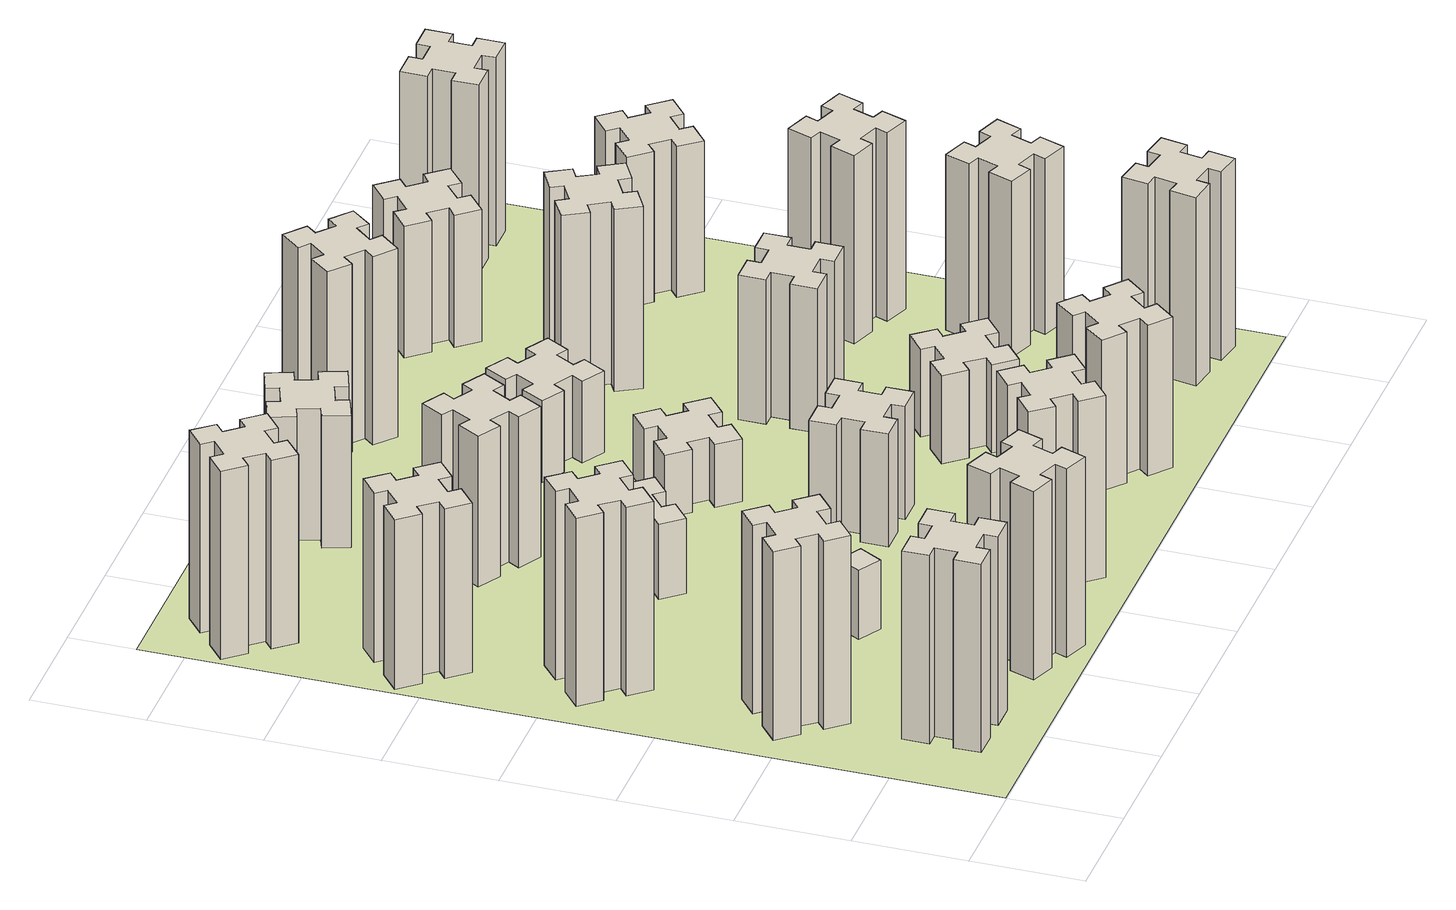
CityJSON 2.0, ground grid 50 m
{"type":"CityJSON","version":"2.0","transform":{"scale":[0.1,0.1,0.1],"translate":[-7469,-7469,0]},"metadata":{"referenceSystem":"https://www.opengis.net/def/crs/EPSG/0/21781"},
"CityObjects":{
"building1":{"type":"Building","attributes":{"class":"1000","function":"1000","usage":"1000","yearOfConstruction":2016,"roofType":"1000","measuredHeight":90,"storeysAboveGround":30,"storeysBelowGround":0},"geometry":[{"type":"Solid","lod":"1","boundaries":[[[[0,1,2,3,4,5,6,7,8,9,10,11,12,13,14,15,16,17,18,19]],[[17,16,20,21]],[[16,15,22,20]],[[15,14,23,22]],[[14,13,24,23]],[[13,12,25,24]],[[12,11,26,25]],[[11,10,27,26]],[[10,9,28,27]],[[9,8,29,28]],[[8,7,30,29]],[[7,6,31,30]],[[6,5,32,31]],[[5,4,33,32]],[[4,3,34,33]],[[3,2,35,34]],[[2,1,36,35]],[[1,0,37,36]],[[0,19,38,37]],[[19,18,39,38]],[[18,17,21,39]],[[24,25,26,27,28,29,30,31,32,33,34,35,36,37,38,39,21,20,22,23]]]]}]},
"building2":{"type":"Building","attributes":{"class":"1000","function":"1000","usage":"1000","yearOfConstruction":2016,"roofType":"1000","measuredHeight":90,"storeysAboveGround":30,"storeysBelowGround":0},"geometry":[{"type":"Solid","lod":"1","boundaries":[[[[40,41,42,43,44,45,46,47,48,49,50,51,52,53,54,55,56,57,58,59]],[[57,56,60,61]],[[56,55,62,60]],[[55,54,63,62]],[[54,53,64,63]],[[53,52,65,64]],[[52,51,66,65]],[[51,50,67,66]],[[50,49,68,67]],[[49,48,69,68]],[[48,47,70,69]],[[47,46,71,70]],[[46,45,72,71]],[[45,44,73,72]],[[44,43,74,73]],[[43,42,75,74]],[[42,41,76,75]],[[41,40,77,76]],[[40,59,78,77]],[[59,58,79,78]],[[58,57,61,79]],[[64,65,66,67,68,69,70,71,72,73,74,75,76,77,78,79,61,60,62,63]]]]}]},
"building3":{"type":"Building","attributes":{"class":"1000","function":"1000","usage":"1000","yearOfConstruction":2016,"roofType":"1000","measuredHeight":90,"storeysAboveGround":30,"storeysBelowGround":0},"geometry":[{"type":"Solid","lod":"1","boundaries":[[[[80,81,82,83,84,85,86,87,88,89,90,91,92,93,94,95,96,97,98,99]],[[97,96,100,101]],[[96,95,102,100]],[[95,94,103,102]],[[94,93,104,103]],[[93,92,105,104]],[[92,91,106,105]],[[91,90,107,106]],[[90,89,108,107]],[[89,88,109,108]],[[88,87,110,109]],[[87,86,111,110]],[[86,85,112,111]],[[85,84,113,112]],[[84,83,114,113]],[[83,82,115,114]],[[82,81,116,115]],[[81,80,117,116]],[[80,99,118,117]],[[99,98,119,118]],[[98,97,101,119]],[[104,105,106,107,108,109,110,111,112,113,114,115,116,117,118,119,101,100,102,103]]]]}]},
"building4":{"type":"Building","attributes":{"class":"1000","function":"1000","usage":"1000","yearOfConstruction":2016,"roofType":"1000","measuredHeight":81,"storeysAboveGround":30,"storeysBelowGround":0},"geometry":[{"type":"Solid","lod":"1","boundaries":[[[[120,121,122,123,124,125,126,127,128,129,130,131,132,133,134,135,136,137,138,139]],[[137,136,140,141]],[[136,135,142,140]],[[135,134,143,142]],[[134,133,144,143]],[[133,132,145,144]],[[132,131,146,145]],[[131,130,147,146]],[[130,129,148,147]],[[129,128,149,148]],[[128,127,150,149]],[[127,126,151,150]],[[126,125,152,151]],[[125,124,153,152]],[[124,123,154,153]],[[123,122,155,154]],[[122,121,156,155]],[[121,120,157,156]],[[120,139,158,157]],[[139,138,159,158]],[[138,137,141,159]],[[144,145,146,147,148,149,150,151,152,153,154,155,156,157,158,159,141,140,142,143]]]]}]},
"building5":{"type":"Building","attributes":{"class":"1000","function":"1000","usage":"1000","yearOfConstruction":2016,"roofType":"1000","measuredHeight":90,"storeysAboveGround":30,"storeysBelowGround":0},"geometry":[{"type":"Solid","lod":"1","boundaries":[[[[160,161,162,163,164,165,166,167,168,169,170,171,172,173,174,175,176,177,178,179]],[[177,176,180,181]],[[176,175,182,180]],[[175,174,183,182]],[[174,173,184,183]],[[173,172,185,184]],[[172,171,186,185]],[[171,170,187,186]],[[170,169,188,187]],[[169,168,189,188]],[[168,167,190,189]],[[167,166,191,190]],[[166,165,192,191]],[[165,164,193,192]],[[164,163,194,193]],[[163,162,195,194]],[[162,161,196,195]],[[161,160,197,196]],[[160,179,198,197]],[[179,178,199,198]],[[178,177,181,199]],[[184,185,186,187,188,189,190,191,192,193,194,195,196,197,198,199,181,180,182,183]]]]}]},
"building6":{"type":"Building","attributes":{"class":"1000","function":"1000","usage":"1000","yearOfConstruction":2016,"roofType":"1000","measuredHeight":90,"storeysAboveGround":30,"storeysBelowGround":0},"geometry":[{"type":"Solid","lod":"1","boundaries":[[[[200,201,202,203,204,205,206,207,208,209,210,211,212,213,214,215,216,217,218,219]],[[217,216,220,221]],[[216,215,222,220]],[[215,214,223,222]],[[214,213,224,223]],[[213,212,225,224]],[[212,211,226,225]],[[211,210,227,226]],[[210,209,228,227]],[[209,208,229,228]],[[208,207,230,229]],[[207,206,231,230]],[[206,205,232,231]],[[205,204,233,232]],[[204,203,234,233]],[[203,202,235,234]],[[202,201,236,235]],[[201,200,237,236]],[[200,219,238,237]],[[219,218,239,238]],[[218,217,221,239]],[[224,225,226,227,228,229,230,231,232,233,234,235,236,237,238,239,221,220,222,223]]]]}]},
"building7":{"type":"Building","attributes":{"class":"1000","function":"1000","usage":"1000","yearOfConstruction":2016,"roofType":"1000","measuredHeight":33,"storeysAboveGround":30,"storeysBelowGround":0},"geometry":[{"type":"Solid","lod":"1","boundaries":[[[[240,241,242,243,244,245,246,247,248,249,250,251,252,253,254,255,256,257,258,259]],[[257,256,260,261]],[[256,255,262,260]],[[255,254,263,262]],[[254,253,264,263]],[[253,252,265,264]],[[252,251,266,265]],[[251,250,267,266]],[[250,249,268,267]],[[249,248,269,268]],[[248,247,270,269]],[[247,246,271,270]],[[246,245,272,271]],[[245,244,273,272]],[[244,243,274,273]],[[243,242,275,274]],[[242,241,276,275]],[[241,240,277,276]],[[240,259,278,277]],[[259,258,279,278]],[[258,257,261,279]],[[264,265,266,267,268,269,270,271,272,273,274,275,276,277,278,279,261,260,262,263]]]]}]},
"building8":{"type":"Building","attributes":{"class":"1000","function":"1000","usage":"1000","yearOfConstruction":2016,"roofType":"1000","measuredHeight":36,"storeysAboveGround":30,"storeysBelowGround":0},"geometry":[{"type":"Solid","lod":"1","boundaries":[[[[280,281,282,283,284,285,286,287,288,289,290,291,292,293,294,295,296,297,298,299]],[[297,296,300,301]],[[296,295,302,300]],[[295,294,303,302]],[[294,293,304,303]],[[293,292,305,304]],[[292,291,306,305]],[[291,290,307,306]],[[290,289,308,307]],[[289,288,309,308]],[[288,287,310,309]],[[287,286,311,310]],[[286,285,312,311]],[[285,284,313,312]],[[284,283,314,313]],[[283,282,315,314]],[[282,281,316,315]],[[281,280,317,316]],[[280,299,318,317]],[[299,298,319,318]],[[298,297,301,319]],[[304,305,306,307,308,309,310,311,312,313,314,315,316,317,318,319,301,300,302,303]]]]}]},
"building9":{"type":"Building","attributes":{"class":"1000","function":"1000","usage":"1000","yearOfConstruction":2016,"roofType":"1000","measuredHeight":87,"storeysAboveGround":30,"storeysBelowGround":0},"geometry":[{"type":"Solid","lod":"1","boundaries":[[[[320,321,322,323,324,325,326,327,328,329,330,331,332,333,334,335,336,337,338,339]],[[337,336,340,341]],[[336,335,342,340]],[[335,334,343,342]],[[334,333,344,343]],[[333,332,345,344]],[[332,331,346,345]],[[331,330,347,346]],[[330,329,348,347]],[[329,328,349,348]],[[328,327,350,349]],[[327,326,351,350]],[[326,325,352,351]],[[325,324,353,352]],[[324,323,354,353]],[[323,322,355,354]],[[322,321,356,355]],[[321,320,357,356]],[[320,339,358,357]],[[339,338,359,358]],[[338,337,341,359]],[[344,345,346,347,348,349,350,351,352,353,354,355,356,357,358,359,341,340,342,343]]]]}]},
"building10":{"type":"Building","attributes":{"class":"1000","function":"1000","usage":"1000","yearOfConstruction":2016,"roofType":"1000","measuredHeight":72,"storeysAboveGround":30,"storeysBelowGround":0},"geometry":[{"type":"Solid","lod":"1","boundaries":[[[[360,361,362,363,364,365,366,367,368,369,370,371,372,373,374,375,376,377,378,379]],[[377,376,380,381]],[[376,375,382,380]],[[375,374,383,382]],[[374,373,384,383]],[[373,372,385,384]],[[372,371,386,385]],[[371,370,387,386]],[[370,369,388,387]],[[369,368,389,388]],[[368,367,390,389]],[[367,366,391,390]],[[366,365,392,391]],[[365,364,393,392]],[[364,363,394,393]],[[363,362,395,394]],[[362,361,396,395]],[[361,360,397,396]],[[360,379,398,397]],[[379,378,399,398]],[[378,377,381,399]],[[384,385,386,387,388,389,390,391,392,393,394,395,396,397,398,399,381,380,382,383]]]]}]},
"building11":{"type":"Building","attributes":{"class":"1000","function":"1000","usage":"1000","yearOfConstruction":2016,"roofType":"1000","measuredHeight":63,"storeysAboveGround":30,"storeysBelowGround":0},"geometry":[{"type":"Solid","lod":"1","boundaries":[[[[400,401,402,403,404,405,406,407,408,409,410,411,412,413,414,415,416,417,418,419]],[[417,416,420,421]],[[416,415,422,420]],[[415,414,423,422]],[[414,413,424,423]],[[413,412,425,424]],[[412,411,426,425]],[[411,410,427,426]],[[410,409,428,427]],[[409,408,429,428]],[[408,407,430,429]],[[407,406,431,430]],[[406,405,432,431]],[[405,404,433,432]],[[404,403,434,433]],[[403,402,435,434]],[[402,401,436,435]],[[401,400,437,436]],[[400,419,438,437]],[[419,418,439,438]],[[418,417,421,439]],[[424,425,426,427,428,429,430,431,432,433,434,435,436,437,438,439,421,420,422,423]]]]}]},
"building12":{"type":"Building","attributes":{"class":"1000","function":"1000","usage":"1000","yearOfConstruction":2016,"roofType":"1000","measuredHeight":54,"storeysAboveGround":30,"storeysBelowGround":0},"geometry":[{"type":"Solid","lod":"1","boundaries":[[[[440,441,442,443,444,445,446,447,448,449,450,451,452,453,454,455,456,457,458,459]],[[457,456,460,461]],[[456,455,462,460]],[[455,454,463,462]],[[454,453,464,463]],[[453,452,465,464]],[[452,451,466,465]],[[451,450,467,466]],[[450,449,468,467]],[[449,448,469,468]],[[448,447,470,469]],[[447,446,471,470]],[[446,445,472,471]],[[445,444,473,472]],[[444,443,474,473]],[[443,442,475,474]],[[442,441,476,475]],[[441,440,477,476]],[[440,459,478,477]],[[459,458,479,478]],[[458,457,461,479]],[[464,465,466,467,468,469,470,471,472,473,474,475,476,477,478,479,461,460,462,463]]]]}]},
"building13":{"type":"Building","attributes":{"class":"1000","function":"1000","usage":"1000","yearOfConstruction":2016,"roofType":"1000","measuredHeight":30,"storeysAboveGround":30,"storeysBelowGround":0},"geometry":[{"type":"Solid","lod":"1","boundaries":[[[[480,481,482,483,484,485,486,487,488,489,490,491,492,493,494,495,496,497,498,499]],[[497,496,500,501]],[[496,495,502,500]],[[495,494,503,502]],[[494,493,504,503]],[[493,492,505,504]],[[492,491,506,505]],[[491,490,507,506]],[[490,489,508,507]],[[489,488,509,508]],[[488,487,510,509]],[[487,486,511,510]],[[486,485,512,511]],[[485,484,513,512]],[[484,483,514,513]],[[483,482,515,514]],[[482,481,516,515]],[[481,480,517,516]],[[480,499,518,517]],[[499,498,519,518]],[[498,497,501,519]],[[504,505,506,507,508,509,510,511,512,513,514,515,516,517,518,519,501,500,502,503]]]]}]},
"building14":{"type":"Building","attributes":{"class":"1000","function":"1000","usage":"1000","yearOfConstruction":2016,"roofType":"1000","measuredHeight":72,"storeysAboveGround":30,"storeysBelowGround":0},"geometry":[{"type":"Solid","lod":"1","boundaries":[[[[520,521,522,523,524,525,526,527,528,529,530,531,532,533,534,535,536,537,538,539]],[[537,536,540,541]],[[536,535,542,540]],[[535,534,543,542]],[[534,533,544,543]],[[533,532,545,544]],[[532,531,546,545]],[[531,530,547,546]],[[530,529,548,547]],[[529,528,549,548]],[[528,527,550,549]],[[527,526,551,550]],[[526,525,552,551]],[[525,524,553,552]],[[524,523,554,553]],[[523,522,555,554]],[[522,521,556,555]],[[521,520,557,556]],[[520,539,558,557]],[[539,538,559,558]],[[538,537,541,559]],[[544,545,546,547,548,549,550,551,552,553,554,555,556,557,558,559,541,540,542,543]]]]}]},
"building15":{"type":"Building","attributes":{"class":"1000","function":"1000","usage":"1000","yearOfConstruction":2016,"roofType":"1000","measuredHeight":39,"storeysAboveGround":30,"storeysBelowGround":0},"geometry":[{"type":"Solid","lod":"1","boundaries":[[[[560,561,562,563,564,565,566,567,568,569,570,571,572,573,574,575,576,577,578,579]],[[577,576,580,581]],[[576,575,582,580]],[[575,574,583,582]],[[574,573,584,583]],[[573,572,585,584]],[[572,571,586,585]],[[571,570,587,586]],[[570,569,588,587]],[[569,568,589,588]],[[568,567,590,589]],[[567,566,591,590]],[[566,565,592,591]],[[565,564,593,592]],[[564,563,594,593]],[[563,562,595,594]],[[562,561,596,595]],[[561,560,597,596]],[[560,579,598,597]],[[579,578,599,598]],[[578,577,581,599]],[[584,585,586,587,588,589,590,591,592,593,594,595,596,597,598,599,581,580,582,583]]]]}]},
"building16":{"type":"Building","attributes":{"class":"1000","function":"1000","usage":"1000","yearOfConstruction":2016,"roofType":"1000","measuredHeight":90,"storeysAboveGround":30,"storeysBelowGround":0},"geometry":[{"type":"Solid","lod":"1","boundaries":[[[[600,601,602,603,604,605,606,607,608,609,610,611,612,613,614,615,616,617,618,619]],[[617,616,620,621]],[[616,615,622,620]],[[615,614,623,622]],[[614,613,624,623]],[[613,612,625,624]],[[612,611,626,625]],[[611,610,627,626]],[[610,609,628,627]],[[609,608,629,628]],[[608,607,630,629]],[[607,606,631,630]],[[606,605,632,631]],[[605,604,633,632]],[[604,603,634,633]],[[603,602,635,634]],[[602,601,636,635]],[[601,600,637,636]],[[600,619,638,637]],[[619,618,639,638]],[[618,617,621,639]],[[624,625,626,627,628,629,630,631,632,633,634,635,636,637,638,639,621,620,622,623]]]]}]},
"building17":{"type":"Building","attributes":{"class":"1000","function":"1000","usage":"1000","yearOfConstruction":2016,"roofType":"1000","measuredHeight":42,"storeysAboveGround":30,"storeysBelowGround":0},"geometry":[{"type":"Solid","lod":"1","boundaries":[[[[640,641,642,643,644,645,646,647,648,649,650,651,652,653,654,655,656,657,658,659]],[[657,656,660,661]],[[656,655,662,660]],[[655,654,663,662]],[[654,653,664,663]],[[653,652,665,664]],[[652,651,666,665]],[[651,650,667,666]],[[650,649,668,667]],[[649,648,669,668]],[[648,647,670,669]],[[647,646,671,670]],[[646,645,672,671]],[[645,644,673,672]],[[644,643,674,673]],[[643,642,675,674]],[[642,641,676,675]],[[641,640,677,676]],[[640,659,678,677]],[[659,658,679,678]],[[658,657,661,679]],[[664,665,666,667,668,669,670,671,672,673,674,675,676,677,678,679,661,660,662,663]]]]}]},
"building18":{"type":"Building","attributes":{"class":"1000","function":"1000","usage":"1000","yearOfConstruction":2016,"roofType":"1000","measuredHeight":69,"storeysAboveGround":30,"storeysBelowGround":0},"geometry":[{"type":"Solid","lod":"1","boundaries":[[[[680,681,682,683,684,685,686,687,688,689,690,691,692,693,694,695,696,697,698,699]],[[697,696,700,701]],[[696,695,702,700]],[[695,694,703,702]],[[694,693,704,703]],[[693,692,705,704]],[[692,691,706,705]],[[691,690,707,706]],[[690,689,708,707]],[[689,688,709,708]],[[688,687,710,709]],[[687,686,711,710]],[[686,685,712,711]],[[685,684,713,712]],[[684,683,714,713]],[[683,682,715,714]],[[682,681,716,715]],[[681,680,717,716]],[[680,699,718,717]],[[699,698,719,718]],[[698,697,701,719]],[[704,705,706,707,708,709,710,711,712,713,714,715,716,717,718,719,701,700,702,703]]]]}]},
"building19":{"type":"Building","attributes":{"class":"1000","function":"1000","usage":"1000","yearOfConstruction":2016,"roofType":"1000","measuredHeight":87,"storeysAboveGround":30,"storeysBelowGround":0},"geometry":[{"type":"Solid","lod":"1","boundaries":[[[[720,721,722,723,724,725,726,727,728,729,730,731,732,733,734,735,736,737,738,739]],[[737,736,740,741]],[[736,735,742,740]],[[735,734,743,742]],[[734,733,744,743]],[[733,732,745,744]],[[732,731,746,745]],[[731,730,747,746]],[[730,729,748,747]],[[729,728,749,748]],[[728,727,750,749]],[[727,726,751,750]],[[726,725,752,751]],[[725,724,753,752]],[[724,723,754,753]],[[723,722,755,754]],[[722,721,756,755]],[[721,720,757,756]],[[720,739,758,757]],[[739,738,759,758]],[[738,737,741,759]],[[744,745,746,747,748,749,750,751,752,753,754,755,756,757,758,759,741,740,742,743]]]]}]},
"building20":{"type":"Building","attributes":{"class":"1000","function":"1000","usage":"1000","yearOfConstruction":2016,"roofType":"1000","measuredHeight":90,"storeysAboveGround":30,"storeysBelowGround":0},"geometry":[{"type":"Solid","lod":"1","boundaries":[[[[760,761,762,763,764,765,766,767,768,769,770,771,772,773,774,775,776,777,778,779]],[[777,776,780,781]],[[776,775,782,780]],[[775,774,783,782]],[[774,773,784,783]],[[773,772,785,784]],[[772,771,786,785]],[[771,770,787,786]],[[770,769,788,787]],[[769,768,789,788]],[[768,767,790,789]],[[767,766,791,790]],[[766,765,792,791]],[[765,764,793,792]],[[764,763,794,793]],[[763,762,795,794]],[[762,761,796,795]],[[761,760,797,796]],[[760,779,798,797]],[[779,778,799,798]],[[778,777,781,799]],[[784,785,786,787,788,789,790,791,792,793,794,795,796,797,798,799,781,780,782,783]]]]}]},
"building21":{"type":"Building","attributes":{"class":"1000","function":"1000","usage":"1000","yearOfConstruction":2016,"roofType":"1000","measuredHeight":63,"storeysAboveGround":30,"storeysBelowGround":0},"geometry":[{"type":"Solid","lod":"1","boundaries":[[[[800,801,802,803,804,805,806,807,808,809,810,811,812,813,814,815,816,817,818,819]],[[817,816,820,821]],[[816,815,822,820]],[[815,814,823,822]],[[814,813,824,823]],[[813,812,825,824]],[[812,811,826,825]],[[811,810,827,826]],[[810,809,828,827]],[[809,808,829,828]],[[808,807,830,829]],[[807,806,831,830]],[[806,805,832,831]],[[805,804,833,832]],[[804,803,834,833]],[[803,802,835,834]],[[802,801,836,835]],[[801,800,837,836]],[[800,819,838,837]],[[819,818,839,838]],[[818,817,821,839]],[[824,825,826,827,828,829,830,831,832,833,834,835,836,837,838,839,821,820,822,823]]]]}]},
"building22":{"type":"Building","attributes":{"class":"1000","function":"1000","usage":"1000","yearOfConstruction":2016,"roofType":"1000","measuredHeight":84,"storeysAboveGround":30,"storeysBelowGround":0},"geometry":[{"type":"Solid","lod":"1","boundaries":[[[[840,841,842,843,844,845,846,847,848,849,850,851,852,853,854,855,856,857,858,859]],[[857,856,860,861]],[[856,855,862,860]],[[855,854,863,862]],[[854,853,864,863]],[[853,852,865,864]],[[852,851,866,865]],[[851,850,867,866]],[[850,849,868,867]],[[849,848,869,868]],[[848,847,870,869]],[[847,846,871,870]],[[846,845,872,871]],[[845,844,873,872]],[[844,843,874,873]],[[843,842,875,874]],[[842,841,876,875]],[[841,840,877,876]],[[840,859,878,877]],[[859,858,879,878]],[[858,857,861,879]],[[864,865,866,867,868,869,870,871,872,873,874,875,876,877,878,879,861,860,862,863]]]]}]},
"building23":{"type":"Building","attributes":{"class":"1000","function":"1000","usage":"1000","yearOfConstruction":2016,"roofType":"1000","measuredHeight":90,"storeysAboveGround":30,"storeysBelowGround":0},"geometry":[{"type":"Solid","lod":"1","boundaries":[[[[880,881,882,883,884,885,886,887,888,889,890,891,892,893,894,895,896,897,898,899]],[[897,896,900,901]],[[896,895,902,900]],[[895,894,903,902]],[[894,893,904,903]],[[893,892,905,904]],[[892,891,906,905]],[[891,890,907,906]],[[890,889,908,907]],[[889,888,909,908]],[[888,887,910,909]],[[887,886,911,910]],[[886,885,912,911]],[[885,884,913,912]],[[884,883,914,913]],[[883,882,915,914]],[[882,881,916,915]],[[881,880,917,916]],[[880,899,918,917]],[[899,898,919,918]],[[898,897,901,919]],[[904,905,906,907,908,909,910,911,912,913,914,915,916,917,918,919,901,900,902,903]]]]}]},
"building24":{"type":"Building","attributes":{"class":"1000","function":"1000","usage":"1000","yearOfConstruction":2016,"roofType":"1000","measuredHeight":72,"storeysAboveGround":30,"storeysBelowGround":0},"geometry":[{"type":"Solid","lod":"1","boundaries":[[[[920,921,922,923,924,925,926,927,928,929,930,931,932,933,934,935,936,937,938,939]],[[937,936,940,941]],[[936,935,942,940]],[[935,934,943,942]],[[934,933,944,943]],[[933,932,945,944]],[[932,931,946,945]],[[931,930,947,946]],[[930,929,948,947]],[[929,928,949,948]],[[928,927,950,949]],[[927,926,951,950]],[[926,925,952,951]],[[925,924,953,952]],[[924,923,954,953]],[[923,922,955,954]],[[922,921,956,955]],[[921,920,957,956]],[[920,939,958,957]],[[939,938,959,958]],[[938,937,941,959]],[[944,945,946,947,948,949,950,951,952,953,954,955,956,957,958,959,941,940,942,943]]]]}]},
"building25":{"type":"Building","attributes":{"class":"1000","function":"1000","usage":"1000","yearOfConstruction":2016,"roofType":"1000","measuredHeight":90,"storeysAboveGround":30,"storeysBelowGround":0},"geometry":[{"type":"Solid","lod":"1","boundaries":[[[[960,961,962,963,964,965,966,967,968,969,970,971,972,973,974,975,976,977,978,979]],[[977,976,980,981]],[[976,975,982,980]],[[975,974,983,982]],[[974,973,984,983]],[[973,972,985,984]],[[972,971,986,985]],[[971,970,987,986]],[[970,969,988,987]],[[969,968,989,988]],[[968,967,990,989]],[[967,966,991,990]],[[966,965,992,991]],[[965,964,993,992]],[[964,963,994,993]],[[963,962,995,994]],[[962,961,996,995]],[[961,960,997,996]],[[960,979,998,997]],[[979,978,999,998]],[[978,977,981,999]],[[984,985,986,987,988,989,990,991,992,993,994,995,996,997,998,999,981,980,982,983]]]]}]},
"landuse1":{"type":"LandUse","attributes":{"name":"plot1","function":"1010"},"geometry":[{"type":"MultiSurface","lod":"1","boundaries":[[[1000,1001,1002,1003]]]}]}
},
"vertices":[
[365,425,0],[365,325,0],[305,325,0],[305,205,0],[425,205,0],[425,265,0],[525,265,0],[525,205,0],[645,205,0],[645,325,0],[585,325,0],[585,425,0],[645,425,0],[645,545,0],[525,545,0],[525,485,0],[425,485,0],[425,545,0],[305,545,0],[305,425,0],[425,485,900],[425,545,900],[525,485,900],[525,545,900],[645,545,900],[645,425,900],[585,425,900],[585,325,900],[645,325,900],[645,205,900],[525,205,900],[525,265,900],[425,265,900],[425,205,900],[305,205,900],[305,325,900],[365,325,900],[365,425,900],[305,425,900],[305,545,900],
[492,1048,0],[427,1124,0],[473,1163,0],[396,1255,0],[304,1178,0],[343,1132,0],[266,1067,0],[228,1113,0],[136,1036,0],[213,944,0],[259,983,0],[323,906,0],[277,868,0],[354,776,0],[446,853,0],[408,899,0],[484,963,0],[523,917,0],[615,994,0],[538,1086,0],[484,963,900],[523,917,900],[408,899,900],[446,853,900],[354,776,900],[277,868,900],[323,906,900],[259,983,900],[213,944,900],[136,1036,900],[228,1113,900],[266,1067,900],[343,1132,900],[304,1178,900],[396,1255,900],[473,1163,900],[427,1124,900],[492,1048,900],[538,1086,900],[615,994,900],
[492,1888,0],[427,1964,0],[473,2003,0],[396,2095,0],[304,2018,0],[343,1972,0],[266,1907,0],[228,1953,0],[136,1876,0],[213,1784,0],[259,1823,0],[323,1746,0],[277,1708,0],[354,1616,0],[446,1693,0],[408,1739,0],[484,1803,0],[523,1757,0],[615,1834,0],[538,1926,0],[484,1803,900],[523,1757,900],[408,1739,900],[446,1693,900],[354,1616,900],[277,1708,900],[323,1746,900],[259,1823,900],[213,1784,900],[136,1876,900],[228,1953,900],[266,1907,900],[343,1972,900],[304,2018,900],[396,2095,900],[473,2003,900],[427,1964,900],[492,1888,900],[538,1926,900],[615,1834,900],
[243,2712,0],[166,2647,0],[128,2693,0],[36,2616,0],[113,2524,0],[159,2563,0],[223,2486,0],[177,2448,0],[254,2356,0],[346,2433,0],[308,2479,0],[384,2543,0],[423,2497,0],[515,2574,0],[438,2666,0],[392,2628,0],[327,2704,0],[373,2743,0],[296,2835,0],[204,2758,0],[327,2704,810],[373,2743,810],[392,2628,810],[438,2666,810],[515,2574,810],[423,2497,810],[384,2543,810],[308,2479,810],[346,2433,810],[254,2356,810],[177,2448,810],[223,2486,810],[159,2563,810],[113,2524,810],[36,2616,810],[128,2693,810],[166,2647,810],[243,2712,810],[204,2758,810],[296,2835,810],
[1029,360,0],[995,266,0],[939,287,0],[897,174,0],[1010,133,0],[1031,189,0],[1125,155,0],[1104,99,0],[1217,57,0],[1258,170,0],[1202,191,0],[1236,285,0],[1292,264,0],[1333,377,0],[1220,418,0],[1200,362,0],[1106,396,0],[1127,452,0],[1014,493,0],[973,380,0],[1106,396,900],[1127,452,900],[1200,362,900],[1220,418,900],[1333,377,900],[1292,264,900],[1236,285,900],[1202,191,900],[1258,170,900],[1217,57,900],[1104,99,900],[1125,155,900],[1031,189,900],[1010,133,900],[897,174,900],[939,287,900],[995,266,900],[1029,360,900],[973,380,900],[1014,493,900],
[243,3452,0],[166,3387,0],[128,3433,0],[36,3356,0],[113,3264,0],[159,3303,0],[223,3226,0],[177,3188,0],[254,3096,0],[346,3173,0],[308,3219,0],[384,3283,0],[423,3237,0],[515,3314,0],[438,3406,0],[392,3368,0],[327,3444,0],[373,3483,0],[296,3575,0],[204,3498,0],[327,3444,900],[373,3483,900],[392,3368,900],[438,3406,900],[515,3314,900],[423,3237,900],[384,3283,900],[308,3219,900],[346,3173,900],[254,3096,900],[177,3188,900],[223,3226,900],[159,3303,900],[113,3264,900],[36,3356,900],[128,3433,900],[166,3387,900],[243,3452,900],[204,3498,900],[296,3575,900],
[1086,1017,0],[1136,1104,0],[1188,1074,0],[1248,1178,0],[1144,1238,0],[1114,1186,0],[1027,1236,0],[1057,1288,0],[953,1348,0],[893,1244,0],[945,1214,0],[895,1127,0],[843,1157,0],[783,1053,0],[887,993,0],[917,1045,0],[1004,995,0],[974,943,0],[1078,883,0],[1138,987,0],[1004,995,330],[974,943,330],[917,1045,330],[887,993,330],[783,1053,330],[843,1157,330],[895,1127,330],[945,1214,330],[893,1244,330],[953,1348,330],[1057,1288,330],[1027,1236,330],[1114,1186,330],[1144,1238,330],[1248,1178,330],[1188,1074,330],[1136,1104,330],[1086,1017,330],[1138,987,330],[1078,883,330],
[1083,2072,0],[1006,2007,0],[968,2053,0],[876,1976,0],[953,1884,0],[999,1923,0],[1063,1846,0],[1017,1808,0],[1094,1716,0],[1186,1793,0],[1148,1839,0],[1224,1903,0],[1263,1857,0],[1355,1934,0],[1278,2026,0],[1232,1988,0],[1167,2064,0],[1213,2103,0],[1136,2195,0],[1044,2118,0],[1167,2064,360],[1213,2103,360],[1232,1988,360],[1278,2026,360],[1355,1934,360],[1263,1857,360],[1224,1903,360],[1148,1839,360],[1186,1793,360],[1094,1716,360],[1017,1808,360],[1063,1846,360],[999,1923,360],[953,1884,360],[876,1976,360],[968,2053,360],[1006,2007,360],[1083,2072,360],[1044,2118,360],[1136,2195,360],
[1639,343,0],[1703,266,0],[1657,228,0],[1734,136,0],[1826,213,0],[1788,259,0],[1864,323,0],[1903,277,0],[1995,354,0],[1918,446,0],[1872,408,0],[1807,484,0],[1853,523,0],[1776,615,0],[1684,538,0],[1723,492,0],[1646,427,0],[1608,473,0],[1516,396,0],[1593,304,0],[1646,427,870],[1608,473,870],[1723,492,870],[1684,538,870],[1776,615,870],[1853,523,870],[1807,484,870],[1872,408,870],[1918,446,870],[1995,354,870],[1903,277,870],[1864,323,870],[1788,259,870],[1826,213,870],[1734,136,870],[1657,228,870],[1703,266,870],[1639,343,870],[1593,304,870],[1516,396,870],
[1214,2666,0],[1127,2716,0],[1157,2768,0],[1053,2828,0],[993,2724,0],[1045,2694,0],[995,2607,0],[943,2637,0],[883,2533,0],[987,2473,0],[1017,2525,0],[1104,2475,0],[1074,2423,0],[1178,2363,0],[1238,2467,0],[1186,2497,0],[1236,2584,0],[1288,2554,0],[1348,2658,0],[1244,2718,0],[1236,2584,720],[1288,2554,720],[1186,2497,720],[1238,2467,720],[1178,2363,720],[1074,2423,720],[1104,2475,720],[1017,2525,720],[987,2473,720],[883,2533,720],[943,2637,720],[995,2607,720],[1045,2694,720],[993,2724,720],[1053,2828,720],[1157,2768,720],[1127,2716,720],[1214,2666,720],[1244,2718,720],[1348,2658,720],
[1125,3456,0],[1031,3422,0],[1010,3478,0],[897,3437,0],[939,3324,0],[995,3345,0],[1029,3251,0],[973,3230,0],[1014,3117,0],[1127,3159,0],[1106,3215,0],[1200,3249,0],[1220,3193,0],[1333,3234,0],[1292,3347,0],[1236,3326,0],[1202,3420,0],[1258,3440,0],[1217,3553,0],[1104,3512,0],[1202,3420,630],[1258,3440,630],[1236,3326,630],[1292,3347,630],[1333,3234,630],[1220,3193,630],[1200,3249,630],[1106,3215,630],[1127,3159,630],[1014,3117,630],[973,3230,630],[1029,3251,630],[995,3345,630],[939,3324,630],[897,3437,630],[1010,3478,630],[1031,3422,630],[1125,3456,630],[1104,3512,630],[1217,3553,630],
[1745,1265,0],[1745,1165,0],[1685,1165,0],[1685,1045,0],[1805,1045,0],[1805,1105,0],[1905,1105,0],[1905,1045,0],[2025,1045,0],[2025,1165,0],[1965,1165,0],[1965,1265,0],[2025,1265,0],[2025,1385,0],[1905,1385,0],[1905,1325,0],[1805,1325,0],[1805,1385,0],[1685,1385,0],[1685,1265,0],[1805,1325,540],[1805,1385,540],[1905,1325,540],[1905,1385,540],[2025,1385,540],[2025,1265,540],[1965,1265,540],[1965,1165,540],[2025,1165,540],[2025,1045,540],[1905,1045,540],[1905,1105,540],[1805,1105,540],[1805,1045,540],[1685,1045,540],[1685,1165,540],[1745,1165,540],[1745,1265,540],[1685,1265,540],[1685,1385,540],
[1972,1988,0],[1907,2064,0],[1953,2103,0],[1876,2195,0],[1784,2118,0],[1823,2072,0],[1746,2007,0],[1708,2053,0],[1616,1976,0],[1693,1884,0],[1739,1923,0],[1803,1846,0],[1757,1808,0],[1834,1716,0],[1926,1793,0],[1888,1839,0],[1964,1903,0],[2003,1857,0],[2095,1934,0],[2018,2026,0],[1964,1903,300],[2003,1857,300],[1888,1839,300],[1926,1793,300],[1834,1716,300],[1757,1808,300],[1803,1846,300],[1739,1923,300],[1693,1884,300],[1616,1976,300],[1708,2053,300],[1746,2007,300],[1823,2072,300],[1784,2118,300],[1876,2195,300],[1953,2103,300],[1907,2064,300],[1972,1988,300],[2018,2026,300],[2095,1934,300],
[2486,323,0],[2563,259,0],[2524,213,0],[2616,136,0],[2693,228,0],[2647,266,0],[2712,343,0],[2758,304,0],[2835,396,0],[2743,473,0],[2704,427,0],[2628,492,0],[2666,538,0],[2574,615,0],[2497,523,0],[2543,484,0],[2479,408,0],[2433,446,0],[2356,354,0],[2448,277,0],[2479,408,720],[2433,446,720],[2543,484,720],[2497,523,720],[2574,615,720],[2666,538,720],[2628,492,720],[2704,427,720],[2743,473,720],[2835,396,720],[2758,304,720],[2712,343,720],[2647,266,720],[2693,228,720],[2616,136,720],[2524,213,720],[2563,259,720],[2486,323,720],[2448,277,720],[2356,354,720],
[2026,2497,0],[2076,2584,0],[2128,2554,0],[2188,2658,0],[2084,2718,0],[2054,2666,0],[1967,2716,0],[1997,2768,0],[1893,2828,0],[1833,2724,0],[1885,2694,0],[1835,2607,0],[1783,2637,0],[1723,2533,0],[1827,2473,0],[1857,2525,0],[1944,2475,0],[1914,2423,0],[2018,2363,0],[2078,2467,0],[1944,2475,390],[1914,2423,390],[1857,2525,390],[1827,2473,390],[1723,2533,390],[1783,2637,390],[1835,2607,390],[1885,2694,390],[1833,2724,390],[1893,2828,390],[1997,2768,390],[1967,2716,390],[2054,2666,390],[2084,2718,390],[2188,2658,390],[2128,2554,390],[2076,2584,390],[2026,2497,390],[2078,2467,390],[2018,2363,390],
[1746,3383,0],[1823,3319,0],[1784,3273,0],[1876,3196,0],[1953,3288,0],[1907,3326,0],[1972,3403,0],[2018,3364,0],[2095,3456,0],[2003,3533,0],[1964,3487,0],[1888,3552,0],[1926,3598,0],[1834,3675,0],[1757,3583,0],[1803,3544,0],[1739,3468,0],[1693,3506,0],[1616,3414,0],[1708,3337,0],[1739,3468,900],[1693,3506,900],[1803,3544,900],[1757,3583,900],[1834,3675,900],[1926,3598,900],[1888,3552,900],[1964,3487,900],[2003,3533,900],[2095,3456,900],[2018,3364,900],[1972,3403,900],[1907,3326,900],[1953,3288,900],[1876,3196,900],[1784,3273,900],[1823,3319,900],[1746,3383,900],[1708,3337,900],[1616,3414,900],
[2563,1132,0],[2486,1067,0],[2448,1113,0],[2356,1036,0],[2433,944,0],[2479,983,0],[2543,906,0],[2497,868,0],[2574,776,0],[2666,853,0],[2628,899,0],[2704,963,0],[2743,917,0],[2835,994,0],[2758,1086,0],[2712,1048,0],[2647,1124,0],[2693,1163,0],[2616,1255,0],[2524,1178,0],[2647,1124,420],[2693,1163,420],[2712,1048,420],[2758,1086,420],[2835,994,420],[2743,917,420],[2704,963,420],[2628,899,420],[2666,853,420],[2574,776,420],[2497,868,420],[2543,906,420],[2479,983,420],[2433,944,420],[2356,1036,420],[2448,1113,420],[2486,1067,420],[2563,1132,420],[2524,1178,420],[2616,1255,420],
[2545,1645,0],[2645,1645,0],[2645,1585,0],[2765,1585,0],[2765,1705,0],[2705,1705,0],[2705,1805,0],[2765,1805,0],[2765,1925,0],[2645,1925,0],[2645,1865,0],[2545,1865,0],[2545,1925,0],[2425,1925,0],[2425,1805,0],[2485,1805,0],[2485,1705,0],[2425,1705,0],[2425,1585,0],[2545,1585,0],[2485,1705,690],[2425,1705,690],[2485,1805,690],[2425,1805,690],[2425,1925,690],[2545,1925,690],[2545,1865,690],[2645,1865,690],[2645,1925,690],[2765,1925,690],[2765,1805,690],[2705,1805,690],[2705,1705,690],[2765,1705,690],[2765,1585,690],[2645,1585,690],[2645,1645,690],[2545,1645,690],[2545,1585,690],[2425,1585,690],
[2607,2475,0],[2694,2525,0],[2724,2473,0],[2828,2533,0],[2768,2637,0],[2716,2607,0],[2666,2694,0],[2718,2724,0],[2658,2828,0],[2554,2768,0],[2584,2716,0],[2497,2666,0],[2467,2718,0],[2363,2658,0],[2423,2554,0],[2475,2584,0],[2525,2497,0],[2473,2467,0],[2533,2363,0],[2637,2423,0],[2525,2497,870],[2473,2467,870],[2475,2584,870],[2423,2554,870],[2363,2658,870],[2467,2718,870],[2497,2666,870],[2584,2716,870],[2554,2768,870],[2658,2828,870],[2718,2724,870],[2666,2694,870],[2716,2607,870],[2768,2637,870],[2828,2533,870],[2724,2473,870],[2694,2525,870],[2607,2475,870],[2637,2423,870],[2533,2363,870],
[3504,475,0],[3405,492,0],[3416,551,0],[3297,572,0],[3277,454,0],[3336,444,0],[3318,345,0],[3259,356,0],[3238,237,0],[3357,217,0],[3367,276,0],[3465,258,0],[3455,199,0],[3573,178,0],[3594,297,0],[3535,307,0],[3552,405,0],[3611,395,0],[3632,513,0],[3514,534,0],[3552,405,900],[3611,395,900],[3535,307,900],[3594,297,900],[3573,178,900],[3455,199,900],[3465,258,900],[3367,276,900],[3357,217,900],[3238,237,900],[3259,356,900],[3318,345,900],[3336,444,900],[3277,454,900],[3297,572,900],[3416,551,900],[3405,492,900],[3504,475,900],[3514,534,900],[3632,513,900],
[2812,3368,0],[2747,3444,0],[2793,3483,0],[2716,3575,0],[2624,3498,0],[2663,3452,0],[2586,3387,0],[2548,3433,0],[2456,3356,0],[2533,3264,0],[2579,3303,0],[2643,3226,0],[2597,3188,0],[2674,3096,0],[2766,3173,0],[2728,3219,0],[2804,3283,0],[2843,3237,0],[2935,3314,0],[2858,3406,0],[2804,3283,630],[2843,3237,630],[2728,3219,630],[2766,3173,630],[2674,3096,630],[2597,3188,630],[2643,3226,630],[2579,3303,630],[2533,3264,630],[2456,3356,630],[2548,3433,630],[2586,3387,630],[2663,3452,630],[2624,3498,630],[2716,3575,630],[2793,3483,630],[2747,3444,630],[2812,3368,630],[2858,3406,630],[2935,3314,630],
[3351,1029,0],[3445,995,0],[3424,939,0],[3537,897,0],[3578,1010,0],[3522,1031,0],[3556,1125,0],[3612,1104,0],[3653,1217,0],[3540,1258,0],[3520,1202,0],[3426,1236,0],[3447,1292,0],[3334,1333,0],[3293,1220,0],[3349,1200,0],[3315,1106,0],[3259,1127,0],[3217,1014,0],[3330,973,0],[3315,1106,840],[3259,1127,840],[3349,1200,840],[3293,1220,840],[3334,1333,840],[3447,1292,840],[3426,1236,840],[3520,1202,840],[3540,1258,840],[3653,1217,840],[3612,1104,840],[3556,1125,840],[3522,1031,840],[3578,1010,840],[3537,897,840],[3424,939,840],[3445,995,840],[3351,1029,840],[3330,973,840],[3217,1014,840],
[3420,1842,0],[3326,1876,0],[3347,1932,0],[3234,1973,0],[3193,1860,0],[3249,1840,0],[3215,1746,0],[3159,1767,0],[3117,1654,0],[3230,1613,0],[3251,1669,0],[3345,1635,0],[3324,1579,0],[3437,1537,0],[3478,1650,0],[3422,1671,0],[3456,1765,0],[3512,1744,0],[3553,1857,0],[3440,1898,0],[3456,1765,900],[3512,1744,900],[3422,1671,900],[3478,1650,900],[3437,1537,900],[3324,1579,900],[3345,1635,900],[3251,1669,900],[3230,1613,900],[3117,1654,900],[3159,1767,900],[3215,1746,900],[3249,1840,900],[3193,1860,900],[3234,1973,900],[3347,1932,900],[3326,1876,900],[3420,1842,900],[3440,1898,900],[3553,1857,900],
[3219,2563,0],[3283,2486,0],[3237,2448,0],[3314,2356,0],[3406,2433,0],[3368,2479,0],[3444,2543,0],[3483,2497,0],[3575,2574,0],[3498,2666,0],[3452,2628,0],[3387,2704,0],[3433,2743,0],[3356,2835,0],[3264,2758,0],[3303,2712,0],[3226,2647,0],[3188,2693,0],[3096,2616,0],[3173,2524,0],[3226,2647,720],[3188,2693,720],[3303,2712,720],[3264,2758,720],[3356,2835,720],[3433,2743,720],[3387,2704,720],[3452,2628,720],[3498,2666,720],[3575,2574,720],[3483,2497,720],[3444,2543,720],[3368,2479,720],[3406,2433,720],[3314,2356,720],[3237,2448,720],[3283,2486,720],[3219,2563,720],[3173,2524,720],[3096,2616,720],
[3285,3325,0],[3385,3325,0],[3385,3265,0],[3505,3265,0],[3505,3385,0],[3445,3385,0],[3445,3485,0],[3505,3485,0],[3505,3605,0],[3385,3605,0],[3385,3545,0],[3285,3545,0],[3285,3605,0],[3165,3605,0],[3165,3485,0],[3225,3485,0],[3225,3385,0],[3165,3385,0],[3165,3265,0],[3285,3265,0],[3225,3385,900],[3165,3385,900],[3225,3485,900],[3165,3485,900],[3165,3605,900],[3285,3605,900],[3285,3545,900],[3385,3545,900],[3385,3605,900],[3505,3605,900],[3505,3485,900],[3445,3485,900],[3445,3385,900],[3505,3385,900],[3505,3265,900],[3385,3265,900],[3385,3325,900],[3285,3325,900],[3285,3265,900],[3165,3265,900],
[5,3705,0],[3705,3705,0],[3705,5,0],[5,5,0]
]}
